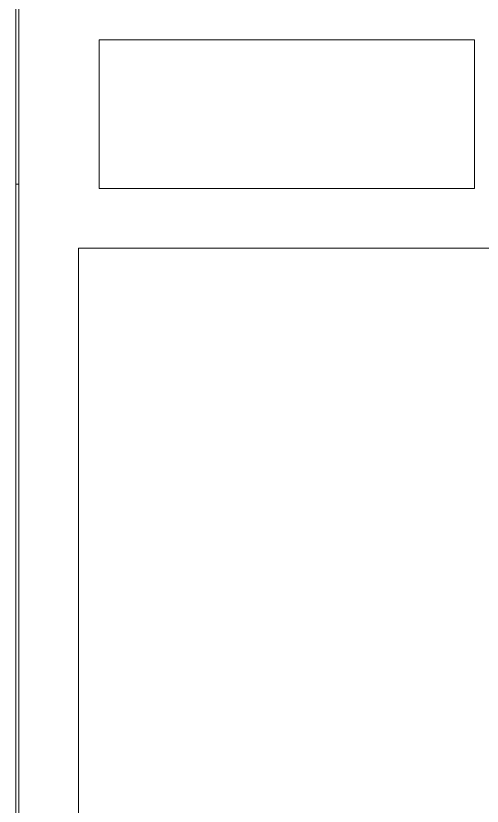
# Model space of a CAD drawing. Header units: millimetres. Extents: x 60229 to 91621, y 21923 to 36546.
# Drawn here: x 69892.03 to 69907.69, y 30025.12 to 30051.67 of the extents above; entities that cross this region are included whole.
import ezdxf

# ---------------------------------------------------------------- set-up
doc = ezdxf.new("R2010")
doc.units = ezdxf.units.MM

# ---------------------------------------------------------------- blocks, each defined once
blk = doc.blocks.new('PS2-40S3P40G-DM')
at = {"color": 7, "linetype": 'Continuous', "lineweight": 0}
for p, q in [((39.455, 40.392), (39.455, -3.208)), ((39.555, -3.208), (39.555, 40.392)), ((42.255, 38.342), (42.255, 33.342)), ((54.855, 38.342), (42.255, 38.342)), ((54.855, 33.342), (54.855, 38.342)), ((39.455, 33.492), (39.555, 33.492)), ((42.255, 33.342), (54.855, 33.342)), ((55.555, 31.342), (41.555, 31.342)), ((41.555, 31.342), (41.555, -1.208))]:
    blk.add_line(p, q, dxfattribs=at)

msp = doc.modelspace()

# ---------------------------------------------------------------- block references
at = {"lineweight": -2}
msp.add_blockref('PS2-40S3P40G-DM', (69852.577, 30012.527), dxfattribs=at)

doc.saveas('drawing.dxf')
